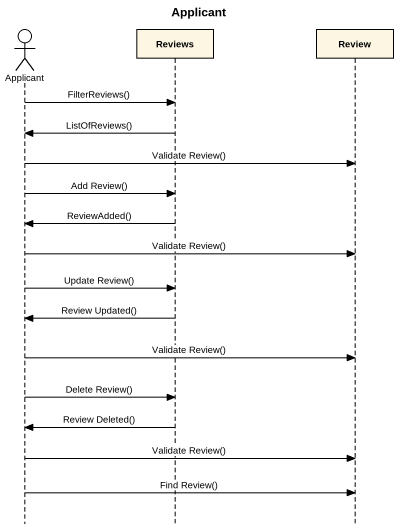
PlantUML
@startuml
title Applicant
hide footbox
actor Applicant
participant Reviews
participant Review

Applicant -> Reviews : FilterReviews()
Reviews -> Applicant : ListOfReviews()
Applicant -> Review : Validate Review()
Applicant -> Reviews : Add Review()
Reviews -> Applicant : ReviewAdded()
Applicant -> Review : Validate Review()
Applicant -> Reviews : Update Review()
Reviews -> Applicant : Review Updated()
Applicant -> Review : Validate Review()
Applicant -> Reviews : Delete Review()
Reviews -> Applicant : Review Deleted()
Applicant -> Review : Validate Review()
Applicant -> Review : Find Review()
@enduml
